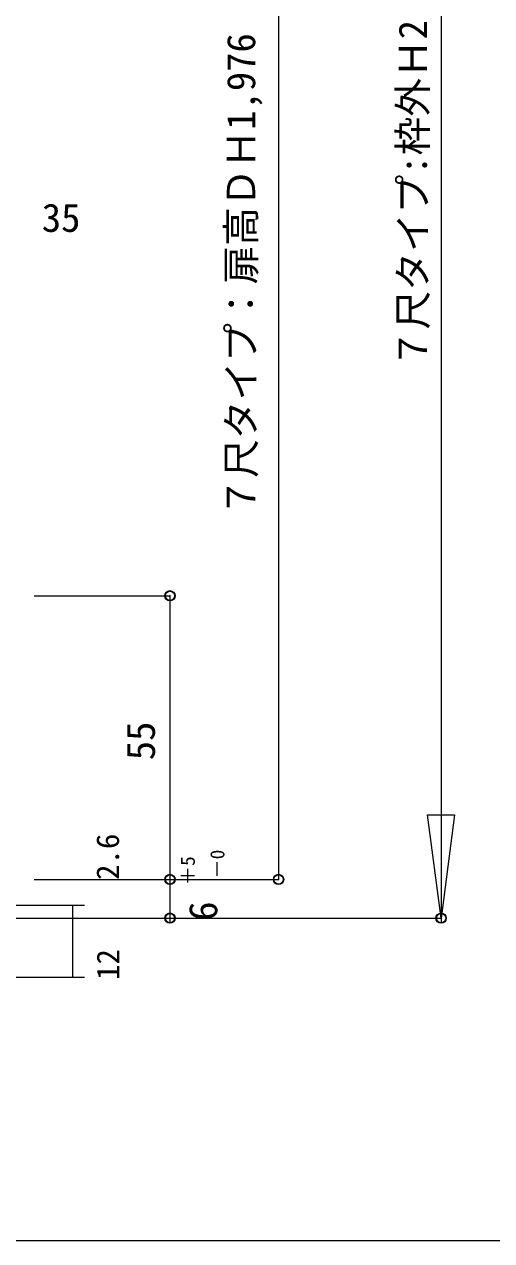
# Model space of a CAD drawing. Units: millimetres, scale not verified. Extents: x -596 to 604, y -411 to 420.
# Drawn here: x -315.2 to -224.5, y -15.8 to 220.1 of the extents above; entities that cross this region are included whole.
import ezdxf
from ezdxf.enums import TextEntityAlignment as Align

# ---------------------------------------------------------------- set-up
doc = ezdxf.new("R2010")
doc.units = ezdxf.units.MM
doc.header["$LTSCALE"] = 3
doc.header["$PDMODE"] = 32
doc.header["$PDSIZE"] = 1.8
doc.linetypes.add('DOUBLE_CHAIN1', pattern=[8.8, 5, -1, 0.6, -0.6, 0.6, -1])
for name, color, linetype, lineweight in [('1-0_H-SYM', 7, 'Continuous', 20), ('1-1_0', 7, 'Continuous', 20), ('2-0_18', 7, 'Continuous', 18)]:
    doc.layers.add(name, color=color, linetype=linetype, lineweight=lineweight)
doc.styles.add('ＭＳ ゴシック', font='')
doc.styles.get('ＭＳ ゴシック').set_extended_font_data('MS Gothic')

msp = doc.modelspace()

# ---------------------------------------------------------------- linework, layer by layer
at = {"layer": '1-0_H-SYM'}
msp.add_lwpolyline([(118.5, -15.75), (-580.5, -15.75), (-580.5, 405)], dxfattribs=at)
at = {"layer": '1-1_0'}
msp.add_lwpolyline([(118.5, -15.75), (-580.5, -15.75), (-580.5, 405)], dxfattribs=at)
at = {"layer": '2-0_18', "color": 4}
for p, q in [((-234.351, 348.143), (-234.351, 46.786)), ((-265.866, 293.143), (-265.866, 54.286)), ((-313.264, 109.286), (-286.92, 109.286)), ((-286.92, 109.286), (-286.92, 45.786)), ((-236.951, 66.785), (-231.751, 66.785)), ((-234.351, 46.785), (-236.951, 66.785)), ((-231.751, 66.785), (-234.351, 46.785)), ((-313.264, 54.286), (-265.866, 54.286)), ((-313.264, 46.786), (-234.351, 46.786))]:
    msp.add_line(p, q, dxfattribs=at)
at = {"layer": '2-0_18', "lineweight": 20}
for p, q in [((-317.669, 49.286), (-303.492, 49.286)), ((-305.815, 49.286), (-305.815, 35.317)), ((-452.724, 46.786), (-262.661, 46.786)), ((-303.492, 46.786), (-303.492, 46.786)), ((-234.351, 46.786), (-234.351, 45.786)), ((-317.669, 35.317), (-303.492, 35.317))]:
    msp.add_line(p, q, dxfattribs=at)
at = {"layer": '2-0_18', "linetype": 'DOUBLE_CHAIN1'}
msp.add_line((-287.92, 46.786), (-281.952, 46.786), dxfattribs=at)
at = {"layer": '2-0_18', "color": 4}
for centre in [(-286.92, 109.286), (-286.92, 54.286), (-265.866, 54.286), (-286.92, 46.786), (-286.92, 46.786), (-234.351, 46.786)]:
    msp.add_circle(centre, 1, dxfattribs=at)
for p in [(-286.92, 109.286), (-286.92, 54.286), (-265.866, 54.286), (-286.92, 46.786), (-286.92, 46.786)]:
    msp.add_point(p, dxfattribs=at)
at = {"layer": '2-0_18', "color": 5}
for p in [(-286.92, 109.286), (-286.92, 54.286), (-265.866, 54.286), (-286.92, 46.786), (-286.92, 46.786), (-234.351, 46.786)]:
    msp.add_point(p, dxfattribs=at)

# ---------------------------------------------------------------- texts
at = {"layer": '2-0_18', "style": 'ＭＳ ゴシック'}
for s, height, p in [('７尺タイプ:枠外Ｈ2,042', 5.499, (-235.439, 153.435)), ('７尺タイプ：扉高ＤＨ1,976', 5.499, (-268.746, 124.653)), ('55', 5.499, (-288.187, 77.407)), ('2.6', 4.399, (-295.478, 54.195)), ('－0', 2.749, (-275.539, 54.44)), ('＋5', 2.749, (-281.282, 53.168)), ('6', 5.499, (-276.104, 46.277)), ('12', 4.399, (-295.436, 34.792))]:
    msp.add_text(s, height=height, rotation=90, dxfattribs=at).set_placement(p, align=Align.BOTTOM_LEFT)
msp.add_text('35', height=5.499, dxfattribs=at).set_placement((-311.771, 178.192), align=Align.BOTTOM_LEFT)

doc.saveas('drawing.dxf')
